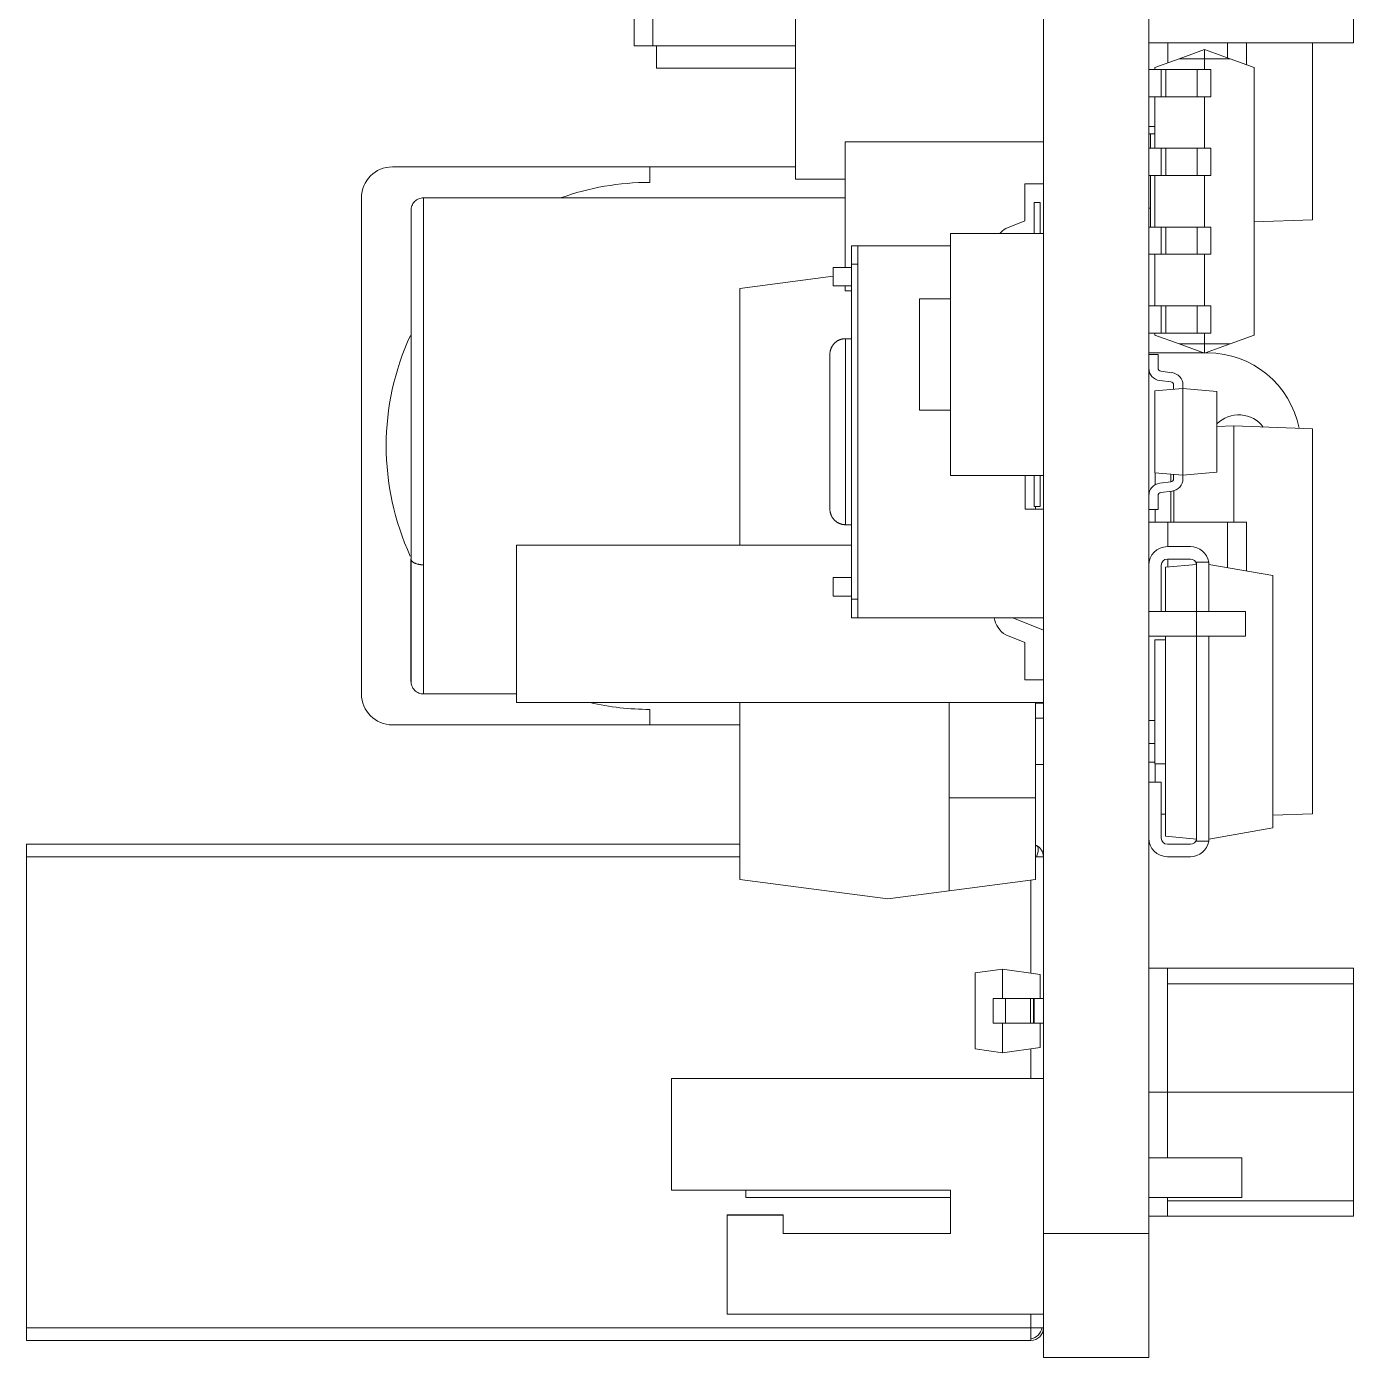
# Model space of a CAD drawing. Header units: millimetres. Extents: x 4 to 289, y 68 to 174.
# Drawn here: x 142.1 to 163.5, y 71.74 to 93.2 of the extents above; entities that cross this region are included whole.
import ezdxf

# ---------------------------------------------------------------- set-up
doc = ezdxf.new("R2010")
doc.units = ezdxf.units.MM
doc.layers.add('1', color=7, linetype='Continuous', true_color=0xffffff)

msp = doc.modelspace()

# ---------------------------------------------------------------- linework, layer by layer
at = {"layer": '1', "color": 155, "linetype": 'Continuous', "lineweight": 18}
for p, q in [((160.198, 73.739), (160.198, 144.739)), ((158.498, 73.739), (158.498, 104.794)), ((151.898, 95.139), (151.898, 92.889)), ((152.198, 95.139), (152.198, 92.889)), ((154.498, 95.239), (154.498, 90.739)), ((163.498, 93.539), (163.498, 92.939)), ((160.198, 92.939), (163.498, 92.939)), ((161.773, 92.588), (161.773, 92.939)), ((162.84, 92.939), (162.84, 90.084)), ((151.898, 92.889), (152.198, 92.889)), ((154.498, 92.889), (152.198, 92.889)), ((152.258, 92.889), (152.258, 92.529)), ((160.686, 92.684), (161.098, 92.834)), ((161.51, 92.684), (161.098, 92.834)), ((161.098, 92.834), (161.098, 92.684)), ((154.498, 92.529), (152.258, 92.529)), ((160.398, 92.509), (160.198, 92.509)), ((160.298, 92.543), (160.686, 92.684)), ((160.298, 92.543), (160.298, 92.509)), ((160.398, 92.509), (160.472, 92.509)), ((160.398, 92.069), (160.398, 92.509)), ((160.976, 92.509), (160.472, 92.509)), ((161.198, 92.509), (160.976, 92.509)), ((161.098, 92.684), (161.098, 92.509)), ((161.198, 92.069), (161.198, 92.509)), ((161.898, 92.543), (161.51, 92.684)), ((161.898, 92.543), (161.898, 88.225)), ((160.398, 92.069), (160.198, 92.069)), ((160.298, 92.069), (160.298, 91.239)), ((160.398, 92.069), (160.472, 92.069)), ((160.976, 92.069), (160.472, 92.069)), ((161.198, 92.069), (160.976, 92.069)), ((161.098, 92.069), (161.098, 91.239)), ((160.298, 91.591), (160.198, 91.591)), ((160.298, 91.474), (160.198, 91.474)), ((160.228, 91.474), (160.228, 91.239)), ((155.298, 91.342), (155.298, 89.318)), ((155.298, 91.342), (158.498, 91.342)), ((160.398, 91.239), (160.198, 91.239)), ((160.398, 91.239), (160.472, 91.239)), ((160.398, 90.799), (160.398, 91.239)), ((160.976, 91.239), (160.472, 91.239)), ((161.198, 91.239), (160.976, 91.239)), ((161.198, 90.799), (161.198, 91.239)), ((147.998, 90.939), (152.148, 90.939)), ((154.498, 90.939), (152.148, 90.939)), ((152.148, 90.939), (152.148, 90.689)), ((160.398, 90.799), (160.198, 90.799)), ((160.228, 90.799), (160.228, 89.969)), ((160.298, 90.799), (160.298, 89.969)), ((160.398, 90.799), (160.472, 90.799)), ((160.976, 90.799), (160.472, 90.799)), ((161.198, 90.799), (160.976, 90.799)), ((161.098, 90.799), (161.098, 89.969)), ((154.498, 90.739), (155.298, 90.739)), ((158.498, 90.668), (158.199, 90.668)), ((158.199, 90.668), (158.199, 90.07)), ((147.498, 90.439), (147.498, 82.439)), ((155.298, 90.439), (148.498, 90.439)), ((158.348, 89.863), (158.348, 90.363)), ((158.348, 90.363), (158.448, 90.363)), ((158.448, 89.863), (158.448, 90.363)), ((160.228, 90.274), (160.198, 90.274)), ((158.199, 90.07), (157.893, 89.946)), ((160.398, 89.969), (160.198, 89.969)), ((160.398, 89.969), (160.472, 89.969)), ((160.398, 89.529), (160.398, 89.969)), ((160.976, 89.969), (160.472, 89.969)), ((161.198, 89.969), (160.976, 89.969)), ((161.198, 89.529), (161.198, 89.969)), ((162.84, 90.084), (161.898, 90.052)), ((156.998, 85.963), (156.998, 89.863)), ((156.998, 89.863), (158.498, 89.863)), ((158.487, 89.863), (158.498, 89.868)), ((155.405, 89.368), (155.405, 89.668)), ((155.405, 89.668), (155.505, 89.668)), ((156.998, 89.668), (155.505, 89.668)), ((155.505, 89.668), (155.505, 83.668)), ((155.505, 89.368), (155.505, 89.668)), ((160.398, 89.529), (160.198, 89.529)), ((160.298, 89.529), (160.298, 88.699)), ((160.398, 89.529), (160.472, 89.529)), ((160.976, 89.529), (160.472, 89.529)), ((161.198, 89.529), (160.976, 89.529)), ((161.098, 89.529), (161.098, 88.699)), ((155.105, 89.318), (155.405, 89.318)), ((155.105, 89.018), (155.105, 89.318)), ((155.405, 83.968), (155.405, 89.368)), ((155.505, 83.968), (155.505, 89.368)), ((153.602, 88.98), (155.105, 89.178)), ((153.602, 84.839), (153.602, 88.98)), ((155.105, 89.018), (155.405, 89.018)), ((155.298, 89.018), (155.298, 88.939)), ((155.298, 88.939), (155.405, 88.939)), ((156.998, 88.813), (156.498, 88.813)), ((156.498, 88.813), (156.498, 87.013)), ((160.398, 88.699), (160.198, 88.699)), ((160.398, 88.699), (160.472, 88.699)), ((160.398, 88.259), (160.398, 88.699)), ((160.976, 88.699), (160.472, 88.699)), ((161.198, 88.699), (160.976, 88.699)), ((161.198, 88.259), (161.198, 88.699)), ((160.398, 88.259), (160.198, 88.259)), ((160.298, 88.259), (160.298, 88.225)), ((160.298, 88.225), (160.686, 88.084)), ((160.398, 88.259), (160.472, 88.259)), ((160.976, 88.259), (160.472, 88.259)), ((161.198, 88.259), (160.976, 88.259)), ((161.098, 88.259), (161.098, 88.084)), ((161.898, 88.225), (161.51, 88.084)), ((155.305, 88.168), (155.405, 88.168)), ((160.686, 88.084), (161.098, 87.934)), ((161.51, 88.084), (161.098, 87.934)), ((161.098, 88.084), (161.098, 87.934)), ((155.055, 86.668), (155.055, 87.918)), ((161.084, 87.939), (160.198, 87.939)), ((160.348, 87.915), (160.198, 87.915)), ((160.348, 87.692), (160.348, 87.915)), ((161.148, 87.939), (161.112, 87.939)), ((160.572, 87.62), (160.392, 87.642)), ((160.298, 87.326), (160.748, 87.365)), ((160.374, 87.493), (160.554, 87.471)), ((160.598, 87.422), (160.598, 87.352)), ((160.748, 87.365), (160.748, 87.422)), ((160.748, 87.365), (160.748, 85.965)), ((161.298, 87.317), (160.748, 87.365)), ((160.298, 87.326), (160.298, 86.004)), ((161.298, 87.317), (161.298, 86.013)), ((156.498, 87.013), (156.998, 87.013)), ((161.298, 86.751), (161.57, 86.76)), ((162.84, 86.716), (161.57, 86.76)), ((161.57, 86.76), (161.57, 85.21)), ((162.84, 86.716), (162.84, 80.506)), ((155.055, 85.418), (155.055, 86.668)), ((156.998, 85.963), (158.498, 85.963)), ((158.205, 85.963), (158.205, 85.418)), ((158.348, 85.463), (158.348, 85.963)), ((158.448, 85.463), (158.448, 85.963)), ((160.298, 86.004), (160.748, 85.965)), ((160.3, 86.004), (160.3, 85.812)), ((160.374, 85.837), (160.554, 85.859)), ((160.554, 85.982), (160.554, 85.859)), ((160.598, 85.908), (160.598, 85.978)), ((161.298, 86.013), (160.748, 85.965)), ((160.748, 85.965), (160.748, 85.908)), ((160.348, 85.638), (160.348, 85.415)), ((160.572, 85.71), (160.392, 85.688)), ((160.554, 85.708), (160.554, 85.21)), ((160.601, 85.715), (160.601, 85.21)), ((158.348, 85.463), (158.448, 85.463)), ((158.372, 85.418), (158.372, 85.463)), ((158.205, 85.418), (158.498, 85.418)), ((160.348, 85.415), (160.198, 85.415)), ((160.198, 85.21), (160.503, 85.21)), ((160.3, 85.415), (160.3, 85.21)), ((160.503, 85.21), (161.468, 85.21)), ((161.468, 85.21), (161.773, 85.21)), ((161.773, 85.21), (161.773, 84.422)), ((155.305, 85.168), (155.405, 85.168)), ((149.998, 84.839), (155.405, 84.839)), ((149.998, 84.839), (149.998, 82.299)), ((149.998, 82.299), (149.998, 84.839)), ((149.998, 84.839), (149.998, 84.839)), ((149.998, 84.839), (149.998, 82.299)), ((149.998, 82.299), (149.998, 84.839)), ((149.998, 84.839), (149.998, 84.839)), ((160.868, 84.814), (160.498, 84.814)), ((148.293, 82.639), (148.293, 84.617)), ((148.298, 84.617), (148.298, 82.639)), ((149.998, 84.569), (149.998, 82.569)), ((149.998, 84.569), (149.998, 84.569)), ((149.998, 82.569), (149.998, 84.569)), ((149.998, 84.569), (149.998, 82.569)), ((149.998, 84.569), (149.998, 84.569)), ((149.998, 82.569), (149.998, 84.569)), ((160.498, 84.614), (160.868, 84.614)), ((160.968, 84.564), (160.968, 83.769)), ((160.968, 84.564), (161.168, 84.564)), ((161.168, 84.564), (161.168, 83.769)), ((160.398, 83.769), (160.398, 84.514)), ((160.468, 84.485), (160.968, 84.529)), ((160.468, 84.485), (160.468, 83.769)), ((162.198, 84.347), (161.168, 84.529)), ((162.198, 84.347), (162.198, 80.281)), ((155.105, 84.318), (155.405, 84.318)), ((155.105, 84.318), (155.105, 84.018)), ((155.105, 84.018), (155.405, 84.018)), ((155.405, 83.668), (155.405, 83.968)), ((155.505, 83.668), (155.505, 83.968)), ((160.969, 83.769), (160.198, 83.769)), ((161.758, 83.769), (160.969, 83.769)), ((160.969, 83.369), (160.969, 83.769)), ((161.758, 83.369), (161.758, 83.769)), ((155.405, 83.668), (155.505, 83.668)), ((155.505, 83.668), (158.498, 83.668)), ((158.005, 83.668), (158.498, 83.469)), ((158.199, 83.266), (157.893, 83.39)), ((160.969, 83.369), (160.198, 83.369)), ((160.298, 83.314), (160.468, 83.314)), ((160.298, 81.314), (160.298, 83.314)), ((160.468, 83.369), (160.468, 80.143)), ((160.968, 83.369), (160.968, 80.064)), ((161.758, 83.369), (160.969, 83.369)), ((161.168, 83.369), (161.168, 80.064)), ((158.199, 82.668), (158.199, 83.266)), ((148.293, 82.639), (148.298, 82.639)), ((158.498, 82.668), (158.199, 82.668)), ((148.498, 82.439), (149.998, 82.439)), ((149.998, 82.569), (149.998, 82.569)), ((149.998, 82.569), (149.998, 82.569)), ((149.998, 82.299), (158.498, 82.299)), ((149.998, 82.299), (149.998, 82.299)), ((149.998, 82.299), (149.998, 82.299)), ((153.602, 79.448), (153.602, 82.299)), ((156.977, 80.764), (156.977, 82.299)), ((158.372, 80.764), (158.372, 82.299)), ((158.372, 82.289), (158.498, 82.289)), ((152.148, 81.939), (152.148, 82.189)), ((158.372, 82.049), (158.498, 82.049)), ((160.198, 82.012), (160.298, 82.012)), ((147.998, 81.939), (152.148, 81.939)), ((153.602, 81.939), (152.148, 81.939)), ((160.198, 81.639), (160.298, 81.639)), ((158.498, 81.299), (158.372, 81.299)), ((160.298, 81.339), (160.198, 81.339)), ((160.468, 81.314), (160.298, 81.314)), ((160.3, 81.314), (160.3, 81.014)), ((160.198, 81.014), (160.398, 81.014)), ((160.398, 81.014), (160.398, 80.114)), ((156.977, 80.764), (156.977, 79.264)), ((158.372, 80.764), (156.977, 80.764)), ((158.372, 79.448), (158.372, 80.764)), ((160.468, 80.5), (160.398, 80.502)), ((162.84, 80.506), (162.198, 80.483)), ((161.168, 80.099), (162.198, 80.281)), ((160.968, 80.099), (160.468, 80.143)), ((161.168, 80.064), (160.968, 80.064)), ((142.098, 80.014), (142.098, 79.814)), ((142.098, 80.014), (153.601, 80.014)), ((160.868, 80.014), (160.498, 80.014)), ((142.098, 72.214), (142.098, 79.814)), ((160.498, 79.814), (160.868, 79.814)), ((153.602, 79.448), (155.987, 79.134)), ((158.372, 79.448), (156.977, 79.264)), ((156.977, 79.264), (155.987, 79.134)), ((157.398, 77.94), (157.838, 78.002)), ((157.398, 77.94), (157.398, 76.714)), ((157.838, 78.002), (158.448, 77.916)), ((157.838, 78.002), (157.838, 77.527)), ((158.448, 77.916), (158.448, 77.527)), ((160.498, 78.014), (160.198, 78.014)), ((160.498, 76.014), (160.498, 78.014)), ((160.498, 78.014), (163.498, 78.014)), ((163.498, 77.764), (163.498, 78.014)), ((163.498, 77.764), (160.498, 77.764)), ((163.498, 76.014), (163.498, 77.764)), ((157.688, 77.527), (157.888, 77.527)), ((157.688, 77.527), (157.688, 77.127)), ((158.288, 77.527), (157.888, 77.527)), ((158.338, 77.527), (158.288, 77.527)), ((158.348, 77.527), (158.338, 77.527)), ((158.498, 77.527), (158.348, 77.527)), ((158.348, 77.527), (158.348, 77.127)), ((157.688, 77.127), (157.888, 77.127)), ((157.838, 77.127), (157.838, 76.652)), ((158.288, 77.127), (157.888, 77.127)), ((158.338, 77.127), (158.288, 77.127)), ((158.348, 77.127), (158.338, 77.127)), ((158.498, 77.127), (158.348, 77.127)), ((158.448, 77.127), (158.448, 76.738)), ((157.838, 76.652), (157.398, 76.714)), ((158.448, 76.738), (157.838, 76.652)), ((158.498, 76.239), (152.498, 76.239)), ((152.498, 76.239), (152.498, 76.238)), ((152.498, 76.238), (152.498, 74.438)), ((158.498, 76.238), (152.498, 76.238)), ((160.498, 74.959), (160.498, 76.014)), ((163.498, 74.264), (163.498, 76.014)), ((160.198, 74.959), (161.698, 74.959)), ((160.198, 74.958), (161.698, 74.958)), ((161.698, 74.959), (161.698, 74.958)), ((161.698, 74.958), (161.698, 74.318)), ((152.498, 74.438), (156.998, 74.438)), ((153.698, 74.438), (153.698, 74.318)), ((153.698, 74.318), (156.998, 74.318)), ((156.998, 73.738), (156.998, 74.438)), ((160.198, 74.318), (161.698, 74.318)), ((160.498, 74.014), (160.498, 74.319)), ((160.498, 74.264), (163.498, 74.264)), ((163.498, 74.264), (163.498, 74.014)), ((153.398, 74.037), (154.298, 74.037)), ((153.398, 74.037), (153.398, 74.035)), ((153.398, 74.035), (154.298, 74.035)), ((153.398, 74.035), (153.398, 72.438)), ((154.298, 74.037), (154.298, 74.035)), ((154.298, 74.035), (154.298, 73.738)), ((160.198, 74.014), (160.498, 74.014)), ((163.498, 74.014), (160.498, 74.014)), ((154.298, 73.739), (156.998, 73.739)), ((154.298, 73.738), (156.998, 73.738)), ((158.498, 71.739), (158.498, 73.739)), ((160.198, 73.739), (160.198, 71.739)), ((153.398, 72.438), (158.498, 72.438)), ((142.098, 72.014), (142.098, 72.214)), ((158.298, 72.014), (142.098, 72.014)), ((160.198, 71.739), (158.498, 71.739))]:
    msp.add_line(p, q, dxfattribs=at)
at = {"layer": '1', "color": 155, "linetype": 'Continuous', "lineweight": 13}
for p, q in [((160.503, 92.617), (160.503, 92.939)), ((161.468, 92.699), (161.468, 92.939)), ((160.472, 92.069), (160.472, 92.509)), ((160.686, 92.684), (161.098, 92.684)), ((160.976, 92.069), (160.976, 92.509)), ((161.51, 92.684), (161.098, 92.684)), ((160.472, 90.799), (160.472, 91.239)), ((160.976, 90.799), (160.976, 91.239)), ((148.498, 90.439), (148.498, 84.521)), ((160.472, 89.529), (160.472, 89.969)), ((160.976, 89.529), (160.976, 89.969)), ((155.405, 89.368), (155.505, 89.368)), ((160.472, 88.259), (160.472, 88.699)), ((160.976, 88.259), (160.976, 88.699)), ((155.305, 88.168), (155.305, 85.168)), ((160.686, 88.084), (161.098, 88.084)), ((161.51, 88.084), (161.098, 88.084)), ((160.503, 85.21), (160.503, 84.814)), ((161.468, 85.21), (161.468, 84.476)), ((160.503, 84.614), (160.503, 84.488)), ((148.498, 82.439), (148.498, 84.521)), ((155.405, 83.968), (155.505, 83.968)), ((153.601, 79.814), (142.098, 79.814)), ((158.387, 79.814), (158.372, 79.814)), ((158.498, 79.814), (158.387, 79.814)), ((158.298, 77.937), (158.298, 79.438)), ((157.888, 77.527), (157.888, 77.127)), ((158.288, 77.527), (158.288, 77.127)), ((158.338, 77.527), (158.338, 77.127)), ((158.298, 76.239), (158.298, 76.717)), ((160.498, 76.014), (160.198, 76.014)), ((163.498, 76.014), (160.498, 76.014)), ((158.498, 73.739), (160.198, 73.739)), ((158.298, 72.214), (158.298, 72.438)), ((158.298, 72.214), (142.098, 72.214)), ((158.298, 72.214), (158.477, 72.214)), ((158.298, 72.035), (158.298, 72.214)), ((158.498, 72.214), (158.477, 72.214)), ((158.298, 72.014), (158.298, 72.035))]:
    msp.add_line(p, q, dxfattribs=at)
at = {"layer": '1', "color": 155, "linetype": 'Continuous', "lineweight": 18}
for centre, radius, start, end in [((147.998, 90.439), 0.5, 90, 180), ((152.148, 86.439), 4.25, 90, 109.7522), ((158.087, 89.613), 0.385, 120.2182, 139.606), ((152.148, 86.439), 4.25, 155.205, 204.6966), ((161.148, 86.439), 1.5, 10.935, 90), ((160.398, 87.692), 0.2, 180, 263), ((160.398, 87.692), 0.05, 180, 263), ((160.548, 87.422), 0.2, 0, 83), ((160.548, 87.422), 0.05, 0, 83), ((161.648, 86.439), 0.5, 37.5497, 134.4262), ((160.548, 85.908), 0.05, 277, 0), ((160.548, 85.908), 0.2, 277, 0), ((160.398, 85.638), 0.2, 97, 180), ((160.398, 85.638), 0.05, 97, 180), ((160.498, 84.514), 0.3, 90, 180), ((160.868, 84.514), 0.3, 9.5949, 90), ((160.498, 84.514), 0.1, 90, 180), ((160.868, 84.514), 0.1, 8.5712, 90), ((158.087, 83.723), 0.385, 188.1884, 239.7818), ((147.998, 82.439), 0.5, 180, 270), ((152.148, 86.439), 4.25, 256.9416, 270), ((160.498, 80.114), 0.3, 180, 270), ((160.498, 80.114), 0.1, 180, 270), ((160.868, 80.114), 0.1, 270, 351.4288), ((160.868, 80.114), 0.3, 270, 350.4051), ((158.298, 79.814), 0.2, 63.4349, 68.4002), ((158.298, 79.814), 0.2, 0, 63.4349), ((158.298, 72.214), 0.2, 270, 0)]:
    msp.add_arc(centre, radius, start, end, dxfattribs=at)
at = {"layer": '1', "color": 155, "linetype": 'Continuous', "lineweight": 13}
for centre, major_axis, ratio, start_param, end_param in [((158.298, 79.814), (-0.089, -0.179), 0.408248, 2.456873, 3.141593), ((158.298, 79.814), (0.089, 0.179), 0.408248, 4.913747, 5.598466), ((158.298, 72.214), (0.141, 0.141), 0.816497, 4.712389, 5.397108), ((158.298, 72.214), (-0.141, -0.141), 0.816497, 0.886077, 1.570796)]:
    msp.add_ellipse(centre, major_axis=major_axis, ratio=ratio, start_param=start_param, end_param=end_param, dxfattribs=at)
at = {"layer": '1', "color": 155, "linetype": 'Continuous', "lineweight": 18}
for points, degree, knots in [([(148.498, 90.439), (148.472, 90.439), (148.434, 90.432), (148.387, 90.407), (148.355, 90.381), (148.329, 90.348), (148.305, 90.301), (148.298, 90.263), (148.298, 90.237)], 3, [0, 0, 0, 0, 0.239894, 0.368896, 0.500553, 0.632129, 0.760899, 1, 1, 1, 1]), ([(148.298, 84.939), (148.298, 85.436), (148.298, 85.97), (148.298, 86.64), (148.298, 87.297), (148.298, 87.675), (148.298, 88.026), (148.298, 88.406), (148.298, 88.738), (148.298, 89.089), (148.298, 89.369), (148.298, 89.658), (148.298, 90.054), (148.298, 90.151), (148.298, 90.239), (148.298, 90.239)], 2, [0, 0, 0, 0.201349, 0.201349, 0.402698, 0.402698, 0.503372, 0.503372, 0.604047, 0.604047, 0.704721, 0.704721, 0.805395, 0.90607, 0.90607, 1, 1, 1]), ([(148.298, 82.641), (148.298, 82.615), (148.305, 82.577), (148.329, 82.53), (148.355, 82.497), (148.387, 82.471), (148.434, 82.447), (148.472, 82.439), (148.498, 82.439)], 3, [0, 0, 0, 0, 0.2391, 0.36787, 0.499446, 0.631103, 0.760105, 1, 1, 1, 1])]:
    msp.add_open_spline(points, degree=degree, knots=knots, dxfattribs=at)
for points, weights in [([(155.305, 88.168), (155.159, 88.168), (155.055, 88.065), (155.055, 87.918)], [1, 0.804737854124, 0.804737854124, 1]), ([(155.305, 85.168), (155.159, 85.168), (155.055, 85.272), (155.055, 85.418)], [1, 0.804737854124, 0.804737854124, 1]), ([(148.298, 84.939), (148.298, 84.828), (148.298, 84.72), (148.298, 84.617)], [0.914010574236, 0.941322416064, 0.969985557985, 1])]:
    msp.add_rational_spline(points, weights, degree=3, dxfattribs=at)
at = {"layer": '1', "color": 155, "linetype": 'Continuous', "lineweight": 13}
msp.add_rational_spline([(148.298, 84.617), (148.298, 84.561), (148.381, 84.521), (148.498, 84.521)], [1, 0.804737854, 0.804737854, 1], degree=3, dxfattribs=at)

doc.saveas('drawing.dxf')
